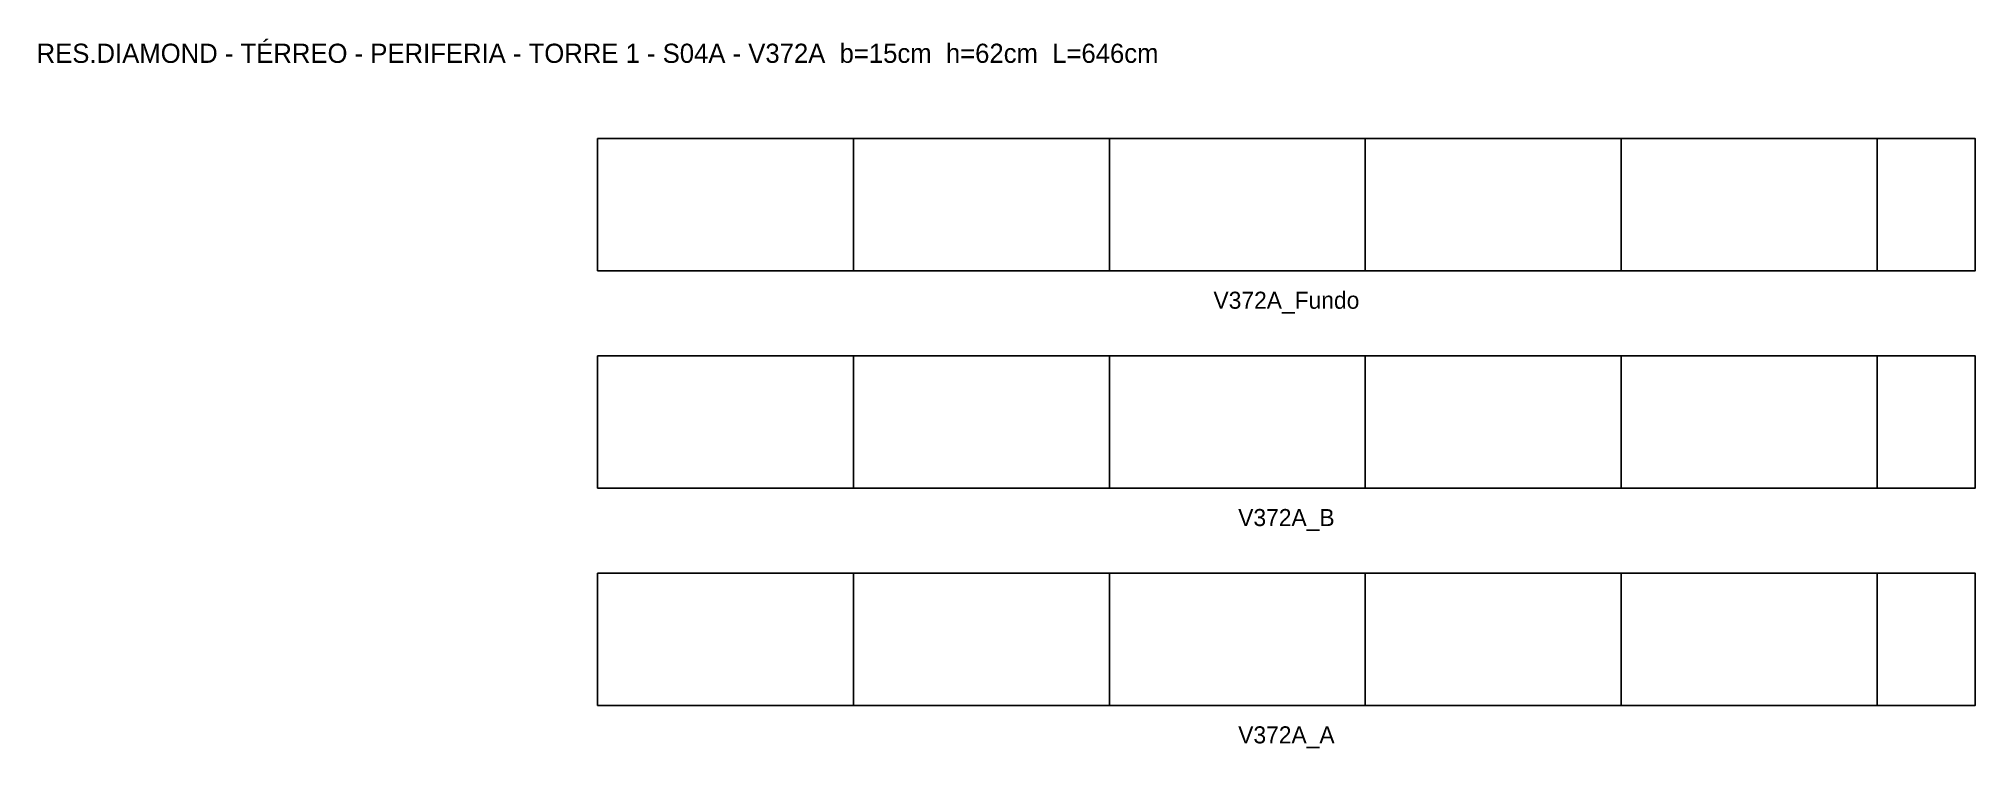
# Model space of a CAD drawing. Header units: metres. Extents: x -262 to 646, y -20 to 313.
import ezdxf

# ---------------------------------------------------------------- set-up
doc = ezdxf.new("R2010")
doc.units = ezdxf.units.M
for name, color, linetype in [('NOMENCLATURA', 2, 'Continuous'), ('Paineis', 7, 'Continuous'), ('Texto Secao', 2, 'Continuous')]:
    doc.layers.add(name, color=color, linetype=linetype)

msp = doc.modelspace()

# ---------------------------------------------------------------- linework, layer by layer
at = {"layer": 'Paineis'}
for points in [[(0, 204), (120, 204), (120, 266), (0, 266)], [(120, 204), (240, 204), (240, 266), (120, 266)], [(240, 204), (360, 204), (360, 266), (240, 266)], [(360, 204), (480, 204), (480, 266), (360, 266)], [(480, 204), (600, 204), (600, 266), (480, 266)], [(600, 204), (646, 204), (646, 266), (600, 266)], [(0, 102), (120, 102), (120, 164), (0, 164)], [(120, 102), (240, 102), (240, 164), (120, 164)], [(240, 102), (360, 102), (360, 164), (240, 164)], [(360, 102), (480, 102), (480, 164), (360, 164)], [(480, 102), (600, 102), (600, 164), (480, 164)], [(600, 102), (646, 102), (646, 164), (600, 164)], [(0, 0), (120, 0), (120, 62), (0, 62)], [(120, 0), (240, 0), (240, 62), (120, 62)], [(240, 0), (360, 0), (360, 62), (240, 62)], [(360, 0), (480, 0), (480, 62), (360, 62)], [(480, 0), (600, 0), (600, 62), (480, 62)], [(600, 0), (646, 0), (646, 62), (600, 62)]]:
    msp.add_lwpolyline(points, close=True, dxfattribs=at)

# ---------------------------------------------------------------- texts
at = {"layer": 'NOMENCLATURA', "insert": (0, 306), "char_height": 9, "width": 666, "attachment_point": 5}
msp.add_mtext('RES.DIAMOND - TÉRREO - PERIFERIA - TORRE 1 - S04A - V372A  b=15cm  h=62cm  L=646cm', dxfattribs=at)
at = {"layer": 'Texto Secao', "char_height": 8, "width": 666, "attachment_point": 5}
for s, insert in [('V372A_Fundo', (323, 189)), ('V372A_B', (323, 87)), ('V372A_A', (323, -15))]:
    msp.add_mtext(s, dxfattribs=dict(at, insert=insert))

doc.saveas('drawing.dxf')
